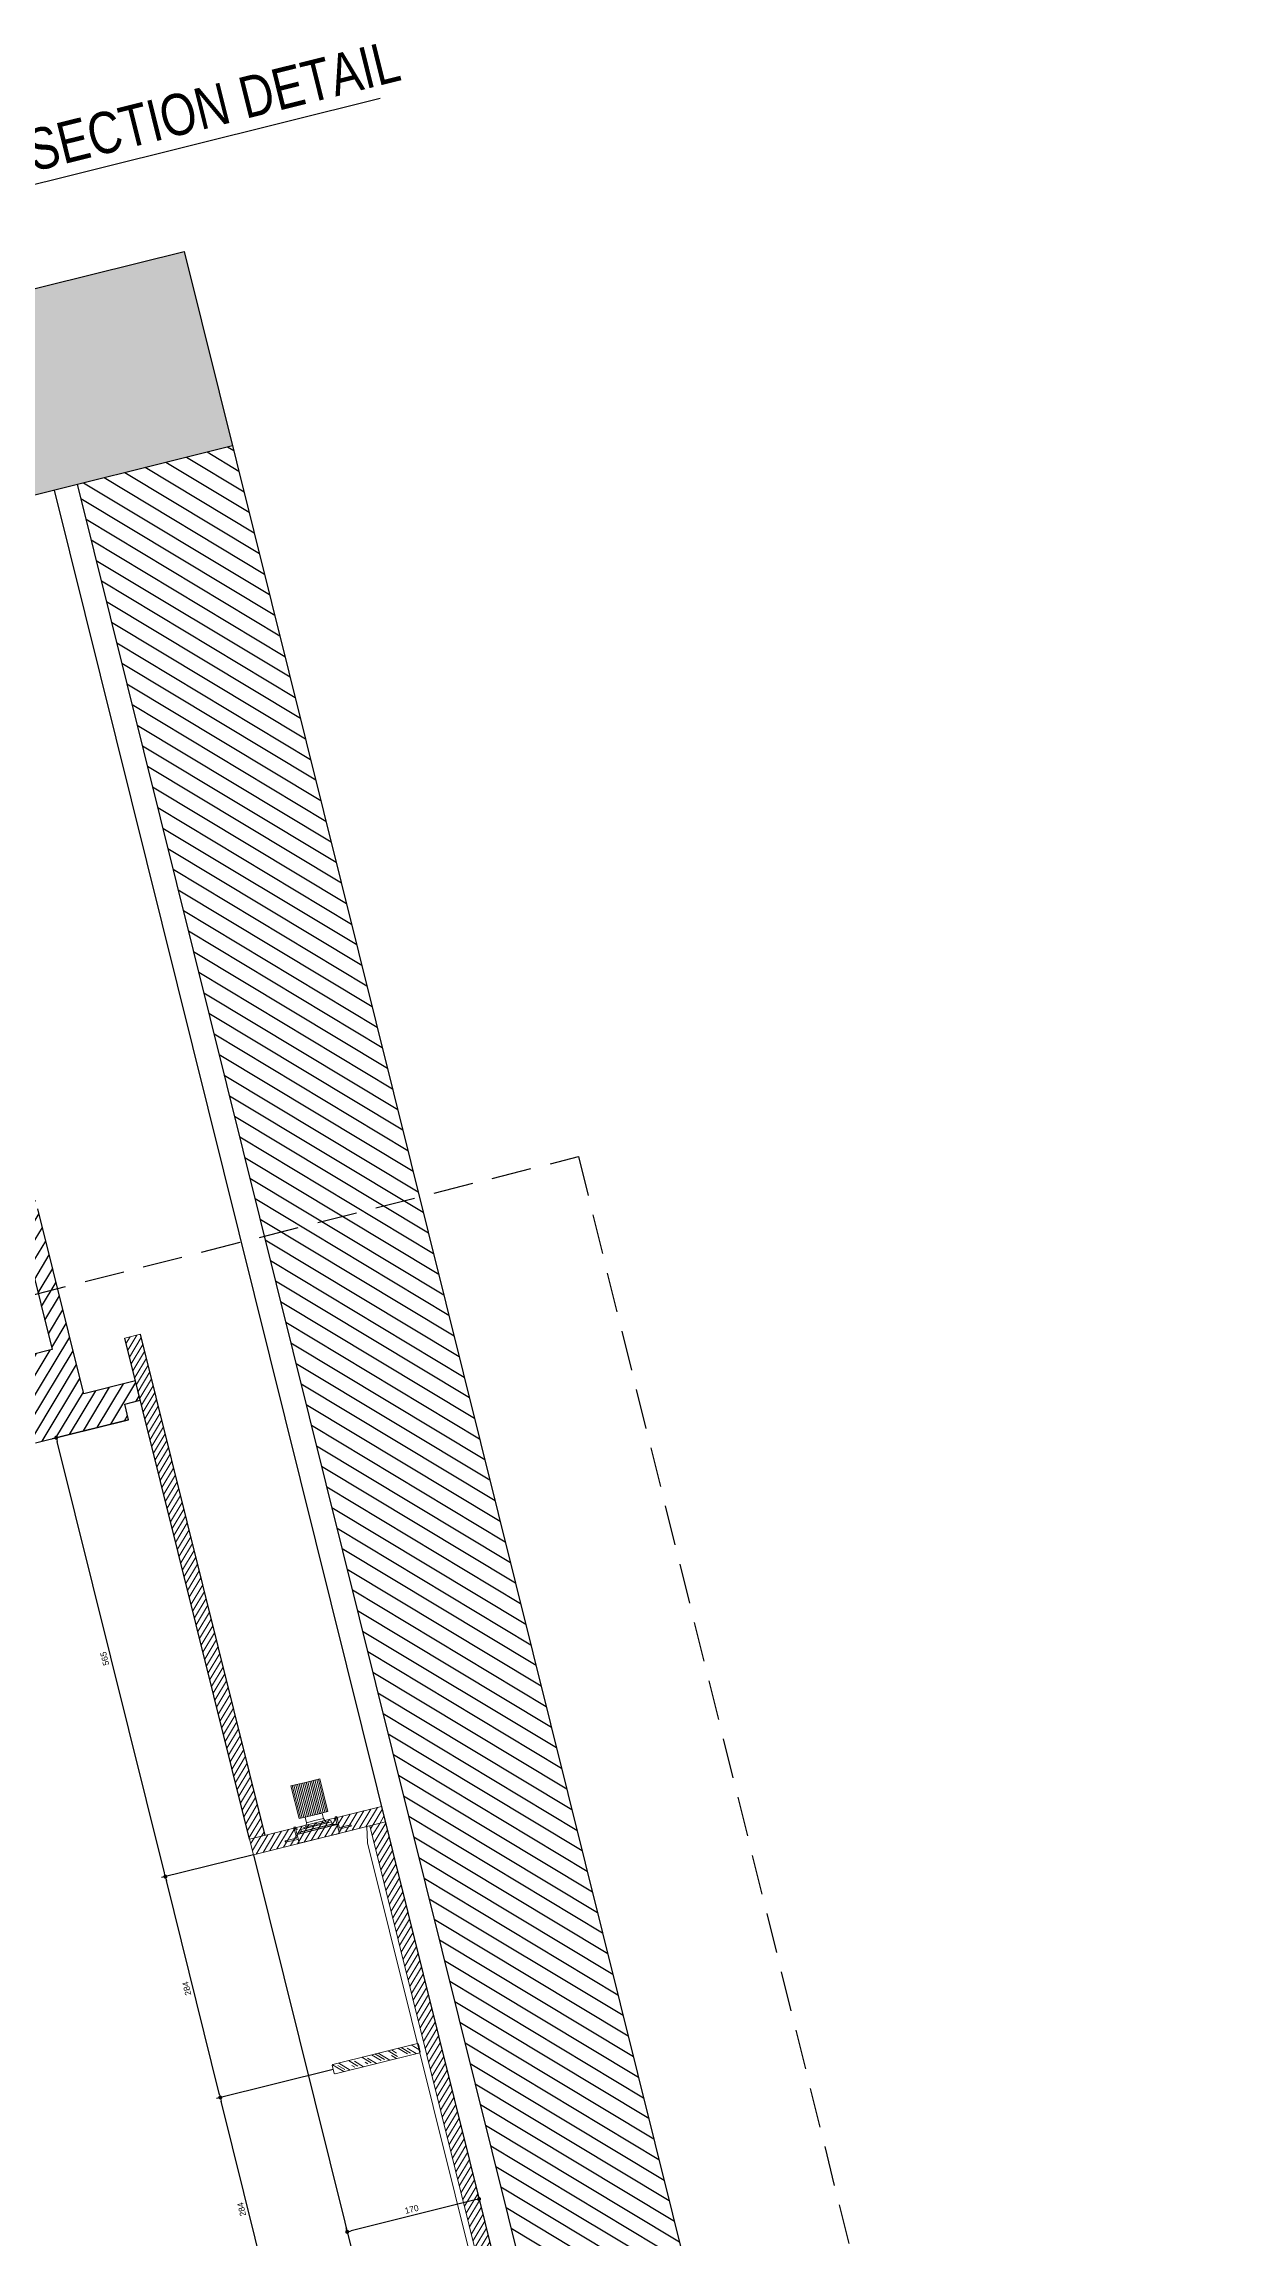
# Model space of a CAD drawing. Header units: inches. Extents: x 252212 to 296477, y 417293 to 492071.
# Drawn here: x 290990 to 292480, y 489330 to 492071 of the extents above; entities that cross this region are included whole.
import ezdxf
from ezdxf.enums import TextEntityAlignment as Align

# ---------------------------------------------------------------- set-up
doc = ezdxf.new("R2010")
doc.units = ezdxf.units.IN
doc.header["$MEASUREMENT"] = 0
doc.linetypes.add('HIDDEN', pattern=[0.375, 0.25, -0.125])
for name, color, linetype in [('8', 8, 'Continuous'), ('CQ spot detail elevation', 1, 'Continuous'), ('CQ SPOT DETAILS', 40, 'Continuous'), ('gypsum', 31, 'Continuous'), ('Layer1', 1, 'Continuous'), ('Layer3', 7, 'Continuous'), ('Layer7', 8, 'Continuous')]:
    doc.layers.add(name, color=color, linetype=linetype)
for name, color, linetype, lineweight in [('Glass-Mirror', 4, 'Continuous', 0), ('GRC Hatch', 253, 'Continuous', 0), ('Lighting', 7, 'Continuous', 0), ('Marble', 6, 'Continuous', 0)]:
    doc.layers.add(name, color=color, linetype=linetype, lineweight=lineweight)
doc.styles.add('ARIAL', font='arial.ttf')
doc.styles.get("Standard").update_dxf_attribs({"font": 'arial.ttf'})
doc.dimstyles.new('chester 5', dxfattribs={"dimscale": 0.05, "dimtxt": 150, "dimasz": 100, "dimexe": 100, "dimexo": 0, "dimgap": 80, "dimtad": 1, "dimdec": 0, "dimzin": 0, "dimdsep": 46, "dimtxsty": 'Standard', "dimblk": 'DOT', "dimcen": 100, "dimclrd": 1, "dimclre": 1, "dimclrt": 3, "dimadec": 0, "dimazin": 0, "dimtfac": 1, "dimtdec": 0, "dimtofl": 0, "dimtmove": 0, "dimatfit": 3, "dimfxl": 1, "dimtolj": 1, "dimtzin": 0, "dimlwd": -1, "dimarcsym": 0})
pattern_1 = [(45, (-39154.6824, -48912.3394), (-4.4194174, 4.4194174), [])]

# ---------------------------------------------------------------- blocks, each defined once
blk = doc.blocks.new('altatensione trimless roudn  47225.757.U56 side')
at = {"layer": 'Lighting', "lineweight": 0}
h = blk.add_hatch(dxfattribs=at)
h.set_pattern_fill('ANSI31', color=256, scale=30, angle=45)
h.paths.add_polyline_path([(16921.6, -4305.8), (16890.6, -4305.8), (16890.6, -4375.9), (16921.6, -4375.9)])
h.paths.add_polyline_path([(16952.6, -4305.8), (16921.6, -4305.8), (16921.6, -4375.9), (16952.6, -4375.9)])
for points in [[(16921.6, -4375.9), (16890.6, -4375.9), (16890.6, -4305.8), (16921.6, -4305.8)], [(16921.6, -4375.9), (16952.6, -4375.9), (16952.6, -4305.8), (16921.6, -4305.8)]]:
    blk.add_lwpolyline(points, dxfattribs=at)
at = {"layer": 'Lighting'}
for points in [[(16921.6, -4387.9), (16903.3, -4387.9), (16903.3, -4376.2), (16921.6, -4376.2)], [(16921.6, -4387.9), (16940, -4387.9), (16940, -4376.2), (16921.6, -4376.2)], [(16921.6, -4398.7), (16895.5, -4398.7), (16895.5, -4396.1), (16919.3, -4396.1)], [(16921.6, -4387.9), (16903.3, -4387.9), (16900, -4396.1), (16919.3, -4396.1)], [(16921.6, -4387.9), (16940, -4387.9), (16943.3, -4396.1), (16923.9, -4396.1)], [(16921.6, -4398.7), (16947.7, -4398.7), (16947.7, -4396.1), (16923.9, -4396.1)]]:
    blk.add_lwpolyline(points, dxfattribs=at)
for points in [[(16878.6, -4406.7), (16887, -4406.7), (16887, -4405.2), (16878.6, -4405.2), (16878.6, -4390.7), (16875.6, -4390.7), (16875.6, -4413.2, -0.414214), (16874.6, -4414.2), (16852.1, -4414.2, 0.414214), (16851.1, -4415.2), (16851.1, -4416.2, 0.414214), (16852.1, -4417.2), (16877.6, -4417.2, 0.414214), (16878.6, -4416.2)], [(16964.6, -4406.7), (16956.3, -4406.7), (16956.3, -4405.2), (16964.6, -4405.2), (16964.6, -4390.7), (16967.6, -4390.7), (16967.6, -4413.2, 0.414214), (16968.6, -4414.2), (16991.1, -4414.2, -0.414214), (16992.1, -4415.2), (16992.1, -4416.2, -0.414214), (16991.1, -4417.2), (16965.6, -4417.2, -0.414214), (16964.6, -4416.2)]]:
    blk.add_lwpolyline(points, format="xyb", close=True, dxfattribs=at)
for points in [[(16881.3, -4394.2), (16878.6, -4394.2), (16878.6, -4397.2), (16881.3, -4397.2)], [(16878.6, -4406.7), (16964.6, -4406.7), (16964.6, -4426), (16878.6, -4426)], [(16888.6, -4398.7), (16954.6, -4398.7), (16954.6, -4403.7), (16888.6, -4403.7)], [(16961.9, -4394.2), (16964.6, -4394.2), (16964.6, -4397.2), (16961.9, -4397.2)]]:
    blk.add_lwpolyline(points, close=True, dxfattribs=at)
at = {"layer": 'Lighting', "lineweight": 0}
blk.add_lwpolyline([(16887, -4403.7), (16956.3, -4403.7), (16956.3, -4406.7), (16887, -4406.7)], close=True, dxfattribs=at)
blk.add_lwpolyline([(16919.3, -4398.7), (16919.3, -4396.1, -1), (16923.9, -4396.1), (16923.9, -4398.7)], format="xyb", dxfattribs=at)
at = {"layer": 'Lighting'}
for centre, radius, start, end in [((16876.7, -4395.7), 2.17, 120.9397, 239.0603), ((16893.7, -4398.7), 5.15, 119.0408, 179.0821), ((16949.5, -4398.7), 5.15, 0.9179, 60.9592), ((16966.5, -4395.7), 2.17, 300.9397, 59.0603)]:
    blk.add_arc(centre, radius, start, end, dxfattribs=at)
blk = doc.blocks.new('side')
at = {"layer": 'GRC Hatch'}
h = blk.add_hatch(dxfattribs=at)
h.set_pattern_fill('ANSI31', color=256, scale=50, angle=-13.9714, style=0)
h.set_pattern_definition([(45, (-117061.349, -43787.657), (-4.41941738, 4.41941738), [])])
h.paths.add_polyline_path([(-20, 3100), (0, 3100), (0, 2454.7), (-20, 2454.7)])
h = blk.add_hatch(dxfattribs=at)
h.set_pattern_fill('ANSI31', color=256, scale=50, angle=-13.9714, style=0)
h.set_pattern_definition(pattern_1)
h.paths.add_polyline_path([(150, 2454.7), (-20, 2454.7), (-20, 2449.6), (-20, 2434.7), (150, 2434.7)])
h = blk.add_hatch(dxfattribs=at)
h.set_pattern_fill('ANSI31', color=256, scale=50, angle=-13.9714, style=0)
h.set_pattern_definition(pattern_1)
h.paths.add_polyline_path([(150, 2434.7), (130, 2434.7), (130, 1013), (150, 1013)])
at = {"layer": 'Glass-Mirror', "lineweight": 0}
for p, q in [((122, 2414.7, 0), (126, 2434.7, 0)), ((122, 1033, 0), (122, 2414.7, 0)), ((130, 2434.7, 0), (126, 2434.7, 0))]:
    blk.add_line(p, q, dxfattribs=at)
at = {"layer": 'Glass-Mirror', "lineweight": 0, "elevation": 0}
blk.add_lwpolyline([(123, 2145.4), (123, 2155.4), (122, 2156.4), (13, 2156.4), (12, 2155.4), (12, 2145.4), (13, 2144.4), (122, 2144.4)], close=True, dxfattribs=at)
at = {"layer": 'GRC Hatch', "linetype": 'Continuous'}
for p, q in [((24.1, 2144.4, 0), (12.6, 2155.9, 0)), ((26.1, 2146.7, 0), (19, 2153.7, 0)), ((32.6, 2144.4, 0), (20.6, 2156.4, 0)), ((43, 2146.7, 0), (33.3, 2156.4, 0)), ((38.8, 2146.7, 0), (36, 2149.5, 0)), ((49.6, 2144.4, 0), (40.2, 2153.7, 0)), ((60, 2146.7, 0), (50.3, 2156.4, 0)), ((55.8, 2146.7, 0), (52.9, 2149.5, 0)), ((66.5, 2144.4, 0), (57.2, 2153.7, 0)), ((72.7, 2146.7, 0), (63, 2156.4, 0)), ((77, 2146.7, 0), (67.3, 2156.4, 0)), ((83.5, 2144.4, 0), (71.5, 2156.4, 0)), ((93.9, 2146.7, 0), (84.2, 2156.4, 0)), ((92, 2144.4, 0), (86.9, 2149.5, 0)), ((93.9, 2150.9, 0), (88.5, 2156.4, 0)), ((106.7, 2146.7, 0), (97, 2156.4, 0)), ((110.9, 2146.7, 0), (101.2, 2156.4, 0)), ((117.4, 2144.4, 0), (108.1, 2153.7, 0)), ((123, 2147.3, 0), (113.9, 2156.4, 0))]:
    blk.add_line(p, q, dxfattribs=at)
at = {"layer": 'Layer1', "color": 6}
for p, q in [((-20, 2454.7, 0), (-20, 3100, 0)), ((0, 2454.7, 0), (0, 3100, 0))]:
    blk.add_line(p, q, dxfattribs=at)
at = {"layer": 'Marble'}
blk.add_line((130, 1013, 0), (130, 2434.7, 0), dxfattribs=at)
at = {"layer": 'Marble', "elevation": 0}
blk.add_lwpolyline([(150, 1013), (-20, 1013), (-20, 993), (150, 993), (150, 2454.7), (-20, 2454.7), (-20, 2434.7), (150, 2434.7)], dxfattribs=at)
at = {"color": 2, "xscale": 0.6000000000003645, "yscale": 0.6000000000003645, "zscale": 0.6000000000003645}
blk.add_blockref('altatensione trimless roudn  47225.757.U56 side', (-10088, 5090.3, 0), dxfattribs=at)
blk = doc.blocks.new('_Dot')
at = {"color": 0, "linetype": 'ByBlock', "lineweight": -2}
blk.add_line((-0.5, 0), (-1, 0), dxfattribs=at)
at = {"color": 0, "linetype": 'ByBlock', "const_width": 0.5}
blk.add_lwpolyline([(-0.25, 0, 1), (0.25, 0, 1)], format="xyb", close=True, dxfattribs=at)
blk = doc.blocks.new('*D224')
at = {"color": 1, "ltscale": 0.1, "transparency": 16777216}
blk.add_line((291528.7, 489376.5), (291373.4, 489337.9), dxfattribs=at)
at = {"color": 1, "lineweight": -2, "ltscale": 0.1, "transparency": 16777216}
for p, q in [((291534.1, 489375.3), (291532.3, 489382.6)), ((291369.2, 489334.3), (291367.4, 489341.5))]:
    blk.add_line(p, q, dxfattribs=at)
at = {"layer": 'Defpoints', "color": 0, "ltscale": 0.1, "transparency": 16777216}
for p in [(291534.1, 489375.3, 0), (291368.6, 489336.7), (291369.2, 489334.3, 0)]:
    blk.add_point(p, dxfattribs=at)
at = {"color": 1, "ltscale": 0.1, "transparency": 16777216, "xscale": 5, "yscale": 5, "zscale": 5}
for p, rotation in [((291533.5, 489377.7), 13.97142328278276), ((291368.6, 489336.7), 193.9714232827827)]:
    blk.add_blockref('_Dot', p, dxfattribs=dict(at, rotation=rotation))
at = {"color": 3, "ltscale": 0.1, "transparency": 16777216, "insert": (291449.2, 489364.8), "char_height": 7.5, "attachment_point": 5, "rotation": 13.9714}
blk.add_mtext('\\A1;170', dxfattribs=at)
blk = doc.blocks.new('*D228')
at = {"color": 1, "lineweight": -2, "ltscale": 0.1, "transparency": 16777216}
for p, q in [((291351, 489539.7), (291205.2, 489503.4)), ((291419.7, 489263.8), (291273.8, 489227.5))]:
    blk.add_line(p, q, dxfattribs=at)
at = {"color": 1, "ltscale": 0.1, "transparency": 16777216}
blk.add_line((291277.5, 489233.6), (291211.2, 489499.8), dxfattribs=at)
at = {"layer": 'Defpoints', "color": 0, "ltscale": 0.1, "transparency": 16777216}
for p in [(291351, 489539.7, 0), (291210, 489504.6), (291419.7, 489263.8, 0)]:
    blk.add_point(p, dxfattribs=at)
at = {"color": 1, "ltscale": 0.1, "transparency": 16777216, "xscale": 5, "yscale": 5, "zscale": 5}
for p, rotation in [((291210, 489504.6), 103.9714232829857), ((291278.7, 489228.7), 283.9714232829857)]:
    blk.add_blockref('_Dot', p, dxfattribs=dict(at, rotation=rotation))
at = {"color": 3, "ltscale": 0.1, "transparency": 16777216, "insert": (291236.7, 489364.8), "char_height": 7.5, "attachment_point": 5, "rotation": 103.9714}
blk.add_mtext('\\A1;284', dxfattribs=at)
blk = doc.blocks.new('*D229')
at = {"color": 1, "lineweight": -2, "ltscale": 0.1, "transparency": 16777216}
for p, q in [((291251.3, 489807.9), (291136.5, 489779.4)), ((291351, 489539.7), (291205.2, 489503.4))]:
    blk.add_line(p, q, dxfattribs=at)
at = {"color": 1, "ltscale": 0.1, "transparency": 16777216}
blk.add_line((291208.8, 489509.5), (291142.6, 489775.7), dxfattribs=at)
at = {"layer": 'Defpoints', "color": 0, "ltscale": 0.1, "transparency": 16777216}
for p in [(291251.3, 489807.9, 0), (291141.4, 489780.6), (291351, 489539.7, 0)]:
    blk.add_point(p, dxfattribs=at)
at = {"color": 1, "ltscale": 0.1, "transparency": 16777216, "xscale": 5, "yscale": 5, "zscale": 5}
for p, rotation in [((291141.4, 489780.6), 103.9714232829857), ((291210, 489504.6), 283.9714232829857)]:
    blk.add_blockref('_Dot', p, dxfattribs=dict(at, rotation=rotation))
at = {"color": 3, "ltscale": 0.1, "transparency": 16777216, "insert": (291168.1, 489640.7), "char_height": 7.5, "attachment_point": 5, "rotation": 103.9714}
blk.add_mtext('\\A1;284', dxfattribs=at)
blk = doc.blocks.new('*D289')
at = {"color": 1, "lineweight": -2, "ltscale": 0.1, "transparency": 16777216}
for p, q in [((291095.4, 490351.7), (291000, 490327.9)), ((291251.3, 489807.9), (291136.5, 489779.4))]:
    blk.add_line(p, q, dxfattribs=at)
at = {"color": 1, "ltscale": 0.1, "transparency": 16777216}
blk.add_line((291140.2, 489785.4), (291006.1, 490324.3), dxfattribs=at)
at = {"layer": 'Defpoints', "color": 0, "ltscale": 0.1, "transparency": 16777216}
for p in [(291095.4, 490351.7, 0), (291004.9, 490329.2), (291251.3, 489807.9)]:
    blk.add_point(p, dxfattribs=at)
at = {"color": 1, "ltscale": 0.1, "transparency": 16777216, "xscale": 5, "yscale": 5, "zscale": 5}
for p, rotation in [((291004.9, 490329.2), 103.9714232829857), ((291141.4, 489780.6), 283.9714232829857)]:
    blk.add_blockref('_Dot', p, dxfattribs=dict(at, rotation=rotation))
at = {"color": 3, "ltscale": 0.1, "transparency": 16777216, "insert": (291065.5, 490053), "char_height": 7.5, "attachment_point": 5, "rotation": 103.9714}
blk.add_mtext('\\A1;565', dxfattribs=at)
blk = doc.blocks.new('dwgtit')
at = {"linetype": 'Continuous', "ltscale": 2}
blk.add_line((-8, 0), (38.23, 0), dxfattribs=at)
blk.add_circle((0, 0), 8, dxfattribs=at)
at = {"linetype": 'Continuous', "ltscale": 2, "style": 'ARIAL', "width": 0.8}
for tag, height, p in [('DTN0', 5, (0, 3.99)), ('DTRFNO', 3, (0, -3.56))]:
    blk.add_attdef(tag, text='', height=height, dxfattribs=at).set_placement(p, align=Align.MIDDLE_CENTER)
for tag, p, height in [('DTNL1', (19.8, 1.48), 5), ('DTNL2', (20.36, -5.16), 3), ('DTSC', (63.36, -5.21), 3)]:
    blk.add_attdef(tag, p, '', height=height, dxfattribs=at)

msp = doc.modelspace()

# ---------------------------------------------------------------- hatches: boundary and pattern name
at = {"layer": '8'}
h = msp.add_hatch(dxfattribs=at)
h.set_pattern_fill('ANSI31', color=256, scale=100, angle=13.9714, style=0)
h.set_pattern_definition([(58.971423, (252334.1, 494088.556), (-10.711379, 6.443319), [])])
edge = h.paths.add_edge_path()
edge.add_line((289768.6, 490467.8), (290775.9, 490718.4))
edge.add_arc((290812.1, 490572.9), 150, 13.9714, 103.9714, ccw=False)
edge.add_line((290957.7, 490609.1), (291000, 490439.3))
edge.add_line((291000, 490439.3), (290914.1, 490417.9))
edge.add_line((290914.1, 490417.9), (290841, 490477))
edge.add_line((290841, 490477), (290803.1, 490467.6))
edge.add_line((290803.1, 490467.6), (290808.5, 490445.7))
edge.add_line((290808.5, 490445.7), (290817.3, 490447.9))
edge.add_line((290817.3, 490447.9), (290819.1, 490440.6))
edge.add_arc((290826.7, 490413.7), 28, 43.4904, 105.7932, ccw=False)
edge.add_arc((290819.2, 490410.2), 35.9, 20.4987, 39.3681, ccw=False)
edge.add_arc((290540.6, 490305.8), 333.5, 18.7229, 20.5401, ccw=False)
edge.add_arc((290906.6, 490431.2), 53.5, 200.135, 216.8162)
edge.add_arc((290877.7, 490410.7), 18.1, 219.7429, 290.8024)
edge.add_line((290884.1, 490393.8), (290884.9, 490390.9))
edge.add_arc((290886.8, 490383.3), 7.8, 103.9714, 322.4387)
edge.add_line((290892.9, 490378.6), (290895.1, 490369.9))
edge.add_arc((290900.2, 490349.5), 21, 13.9714, 103.9714, ccw=False)
edge.add_line((290920.6, 490354.5), (290968.1, 490366.4))
edge.add_line((290968.1, 490366.4), (290979, 490322.7))
edge.add_line((290979, 490322.7), (291095.4, 490351.7))
edge.add_line((291095.4, 490351.7), (291090.6, 490371.1))
edge.add_line((291090.6, 490371.1), (291110, 490375.9))
edge.add_line((291110, 490375.9), (291104, 490400.2))
edge.add_line((291104, 490400.2), (291039.4, 490384.1))
edge.add_line((291039.4, 490384.1), (290982, 490615.1))
edge.add_arc((290812.1, 490572.9), 175, 13.9714, 103.9714)
edge.add_line((290769.9, 490742.7), (289762.6, 490492.1))
edge.add_line((289762.6, 490492.1), (289035.8, 490311.2))
edge.add_arc((289078, 490141.4), 175, 103.9714, 193.9714)
edge.add_line((288908.2, 490099.2), (288965.7, 489868.2))
edge.add_line((288965.7, 489868.2), (288901.1, 489852.1))
edge.add_line((288901.1, 489852.1), (288907.2, 489827.9))
edge.add_line((288907.2, 489827.9), (288926.6, 489832.7))
edge.add_line((288926.6, 489832.7), (288931.4, 489813.3))
edge.add_line((288931.4, 489813.3), (289047.9, 489842.2))
edge.add_line((289047.9, 489842.2), (289037, 489885.9))
edge.add_line((289037, 489885.9), (289084.5, 489897.7))
edge.add_arc((289104.9, 489902.8), 21, 103.9714, 193.9714, ccw=False)
edge.add_line((289099.9, 489923.2), (289097.7, 489931.9))
edge.add_arc((289100.9, 489939), 7.8, 245.5041, 463.9714)
edge.add_line((289099, 489946.6), (289098.3, 489949.5))
edge.add_arc((289096.1, 489967.5), 18.1, 277.1405, 348.1999)
edge.add_arc((289060.9, 489972), 53.5, 351.1266, 367.8079)
edge.add_arc((289443.1, 490032.7), 333.5, 187.4028, 189.22, ccw=False)
edge.add_arc((289148, 489994.4), 35.9, 168.5747, 187.4442, ccw=False)
edge.add_arc((289139.7, 489994), 28, 102.1497, 164.4524, ccw=False)
edge.add_line((289133.8, 490021.3), (289132, 490028.6))
edge.add_line((289132, 490028.6), (289140.8, 490030.8))
edge.add_line((289140.8, 490030.8), (289135.3, 490052.6))
edge.add_line((289135.3, 490052.6), (289097.4, 490043.2))
edge.add_line((289097.4, 490043.2), (289060.6, 489956.7))
edge.add_line((289060.6, 489956.7), (288974.7, 489935.4))
edge.add_line((288974.7, 489935.4), (288932.5, 490105.2))
edge.add_arc((289078, 490141.4), 150, 103.9714, 193.9714, ccw=False)
edge.add_line((289041.8, 490287), (289768.6, 490467.8))
at = {"layer": 'Layer7', "ltscale": 300}
h = msp.add_hatch(dxfattribs=at)
h.set_pattern_fill('AR-CONC', color=256, scale=10, angle=13.9714, style=0)
h.set_pattern_definition([(143.97142, (302400.69, 492517.076), (-68.08902, -23.40695), [7.5, -82.5]), (198.9714, (302400.69, 492517.076), (-4.6961, 76.34393), [6, -66]), (93.52, (302395.015, 492515.125), (-72.78518, 52.93692), [6.37402, -70.1142]), (147.7872, (302395.86, 492536.48), (-99.57055, -41.8295), [11.25, -123.75]), (97.3358, (302387.56, 492533), (-114.2201, 71.9637), [9.561, -105.1713]), (202.7872, (302395.86, 492536.48), (-114.22, 71.9638), [9, -99]), (172.97142, (302387.364, 492529.22), (-48.20408, -53.4824), [7.5, -82.5]), (227.9714, (302387.364, 492529.22), (-41.1196, 64.4952), [6, -66]), (122.52, (302383.35, 492524.76), (-89.32368, 11.01272), [6.37402, -70.1142]), (156.47142, (302400.69, 492517.076), (-9.217332, 32.010976), [0, -65.2, 0, -67, 0, -66.25]), (186.47142, (302400.69, 492517.076), (-35.05129, 31.92286), [0, -38.2, 0, -63.7, 0, -25.25]), (226.47142, (302422.33, 492522.46), (-51.258437, -15.07726), [0, -25, 0, -78, 0, -103.5]), (236.47142, (302432.034, 492524.874), (-59.01025, -4.36598), [0, -32.5, 0, -51.8, 0, -73.5])])
h.paths.add_polyline_path([(291165, 491811.7), (291225.3, 491569.1), (288411.1, 490868.9), (288350.8, 491111.5)])
h.paths.add_polyline_path([(292251.5, 487444.8), (292299.7, 487250.7), (289485.5, 486550.5), (289437.3, 486744.6)])
at = {"layer": 'Layer7'}
h = msp.add_hatch(dxfattribs=at)
h.set_pattern_fill('ANSI31,_O', color=8, scale=150, angle=13.9714)
h.set_pattern_definition([(148.97142, (302406.03, 492518.404), (9.664979, 16.067068), [])])
h.paths.add_polyline_path([(288405.8, 490867.6), (288599.9, 490915.9), (289626, 486791.6), (289431.9, 486743.3)])
h.paths.add_polyline_path([(291031.3, 491520.8), (291225.3, 491569.1), (292251.5, 487444.8), (292057.4, 487396.5)])

# ---------------------------------------------------------------- linework, layer by layer
msp.add_line((291251.3, 489807.9, 0), (291594.6, 488428.3, 0))
at = {"layer": 'CQ spot detail elevation', "color": 3, "linetype": 'HIDDEN', "ltscale": 200, "elevation": 0}
msp.add_lwpolyline([(290532, 490395.3), (291657.5, 490680.5), (292479.6, 487376.4), (291354.1, 487091.1)], close=True, dxfattribs=at)
at = {"layer": 'CQ SPOT DETAILS'}
msp.add_line((290787.3, 491848.5, 0), (291410, 492003.4, 0), dxfattribs=at)
at = {"layer": 'gypsum', "elevation": 0}
msp.add_lwpolyline([(290957.7, 490609.1), (291000, 490439.3), (291000, 490439.3), (290914.1, 490417.9)], dxfattribs=at)
msp.add_lwpolyline([(290979, 490322.7), (291095.4, 490351.7), (291090.6, 490371.1), (291110, 490375.9), (291104, 490400.2), (291039.4, 490384.1), (290982, 490615.1, 0.414214)], format="xyb", dxfattribs=at)
at = {"layer": 'Layer1'}
msp.add_line((291002.2, 491513.5, 0), (292004.1, 487486.3, 0), dxfattribs=at)
at = {"layer": 'Layer3'}
for p, q in [((288350.8, 491111.5, 0), (291165, 491811.7, 0)), ((291165, 491811.7, 0), (292299.7, 487250.7, 0)), ((288411.1, 490868.9, 0), (291225.3, 491569.1, 0)), ((291031.3, 491520.8, 0), (292057.4, 487396.5, 0))]:
    msp.add_line(p, q, dxfattribs=at)
at = {"layer": 'Marble', "ltscale": 1000}
msp.add_line((291090.7, 490453.6, 0), (291110.1, 490458.4, 0), dxfattribs=at)

# ---------------------------------------------------------------- block references
at = {"rotation": 13.97142328298641}
msp.add_blockref('side', (291858.6, 487450.1, 0), dxfattribs=at)
at = {"layer": 'CQ SPOT DETAILS'}
ref = msp.add_blockref('dwgtit', (290403, 491752.9, 0), dxfattribs=dict(at, xscale=10.3566124243798, yscale=10.3566124243798, zscale=10.3566124243798, rotation=13.97142328298568))
ref.add_attrib('DTN0', '2', dxfattribs={"layer": '0', "linetype": 'Continuous', "ltscale": 2, "height": 51.8, "rotation": 13.9714, "style": 'ARIAL', "width": 0.8}).set_placement((290393, 491793, 0), align=Align.MIDDLE_CENTER)
ref.add_attrib('DTRFNO', 'ID-GF-16-003', dxfattribs={"layer": '0', "linetype": 'Continuous', "ltscale": 2, "height": 10, "rotation": 13.9714, "style": 'ARIAL', "width": 0.8}).set_placement((290411.9, 491717.1, 0), align=Align.MIDDLE_CENTER)
ref.add_attrib('DTNL1', 'CABINET CROSS SECTION DETAIL', (290502.1, 491793.3, 0), dxfattribs={"layer": '0', "linetype": 'Continuous', "ltscale": 2, "height": 51.783, "rotation": 13.9714, "style": 'ARIAL', "width": 0.8})
ref.add_attrib('DTSC', 'Scale: 1: 5', (290540.3, 491732, 0), dxfattribs={"layer": '0', "linetype": 'Continuous', "ltscale": 2, "height": 31.07, "rotation": 13.9714, "style": 'ARIAL', "width": 0.8})

# ---------------------------------------------------------------- dimensions: what is measured, and where the dimension line sits
at = {"color": 2, "ltscale": 0.1}
dim = msp.add_linear_dim(base=(291004.9, 490329.2, 0), p1=(291251.3, 489807.9, 0), p2=(291095.4, 490351.7, 0), angle=103.9714, dimstyle='chester 5', dxfattribs=at)
dim.commit()
dim.dimension.update_dxf_attribs({"geometry": '*D289', "text_midpoint": (291073.1, 490054.9, 0), "dimtype": 160})
for base, p1, p2, angle, picture, middle in [((291141.4, 489780.6, 0), (291351, 489539.7, 0), (291251.3, 489807.9, 0), 103.9714, '*D229', (291168.1, 489640.7, 0)), ((291210, 489504.6, 0), (291419.7, 489263.8, 0), (291351, 489539.7, 0), 103.9714, '*D228', (291236.7, 489364.8, 0)), ((291368.6, 489336.7, 0), (291534.1, 489375.3, 0), (291369.2, 489334.3, 0), 193.9714, '*D224', (291449.2, 489364.8, 0))]:
    dim = msp.add_linear_dim(base=base, p1=p1, p2=p2, angle=angle, dimstyle='chester 5', dxfattribs=at)
    dim.commit()
    dim.dimension.update_dxf_attribs({"geometry": picture, "text_midpoint": middle})

doc.saveas('drawing.dxf')
